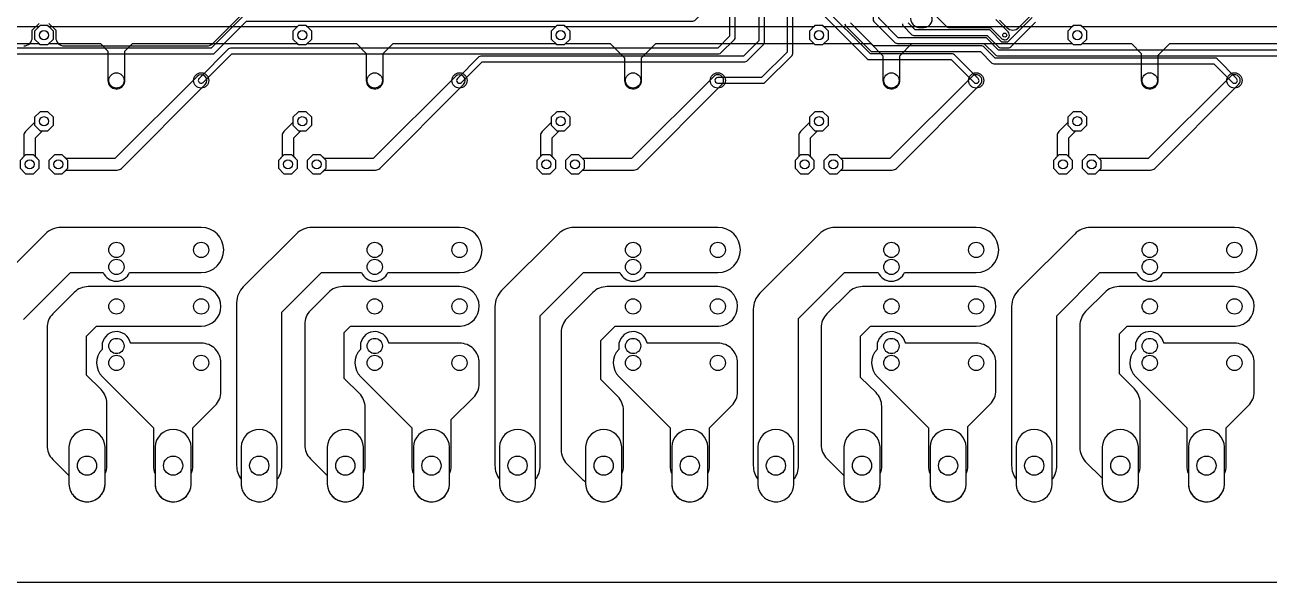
# Model space of a CAD drawing. Header units: millimetres. Extents: x -12 to 258, y 0 to 147.
# Drawn here: x 87.3 to 197.4, y 0 to 49.3 of the extents above; entities that cross this region are included whole.
import ezdxf

# ---------------------------------------------------------------- set-up
doc = ezdxf.new("R2010")
doc.units = ezdxf.units.MM

msp = doc.modelspace()

# ---------------------------------------------------------------- linework, layer by layer
at = {"layer": '16_copper'}
msp.add_lwpolyline([(202.84, 49.16), (180.86, 49.16), (180.77, 49.25), (180.07, 49.25), (179.98, 49.16), (158, 49.16), (157.91, 49.25), (157.21, 49.25), (157.12, 49.16), (135.14, 49.16), (135.05, 49.25), (134.35, 49.25), (134.26, 49.16), (112.28, 49.16), (112.19, 49.25), (111.49, 49.25), (111.4, 49.16), (89.42, 49.16), (89.33, 49.25), (88.63, 49.25), (88.54, 49.16), (66.91, 49.16)], dxfattribs=at)
for points in [[(74.15, 47.66), (88.54, 47.66), (88.63, 47.57), (89.33, 47.57), (89.42, 47.66), (93.97, 47.66), (94.64, 46.99), (94.64, 44.4, 0.937562), (96.13, 44.3), (96.14, 44.4), (96.14, 46.99), (96.81, 47.66), (111.4, 47.66), (111.49, 47.57), (112.19, 47.57), (112.28, 47.66), (116.63, 47.66), (117.5, 46.79), (117.5, 44.4, 0.937562), (118.99, 44.3), (119, 44.4), (119, 46.79), (119.87, 47.66), (134.26, 47.66), (134.35, 47.57), (135.05, 47.57), (135.14, 47.66), (139.09, 47.66), (140.36, 46.39), (140.36, 44.4, 0.937562), (141.85, 44.3), (141.86, 44.4), (141.86, 46.39), (143.13, 47.66), (157.12, 47.66), (157.21, 47.57), (157.91, 47.57), (158, 47.66), (162.15, 47.66, 0.009255), (162.17, 47.64), (163.22, 46.59), (163.22, 44.4, 0.937562), (164.71, 44.3), (164.72, 44.4), (164.72, 46.59), (165.79, 47.66), (179.98, 47.66), (180.07, 47.57), (180.77, 47.57), (180.86, 47.66), (185.21, 47.66), (186.08, 46.79), (186.08, 44.4, 0.937562), (187.57, 44.3), (187.58, 44.4), (187.58, 46.63), (188.61, 47.66), (202.84, 47.66)], [(87.17, 23.24), (91.33, 27.4), (94.22, 27.4, 0.659495), (96.56, 27.4), (102.89, 27.4, 1), (102.89, 31.4), (90.5, 31.4, 0.198912), (89.09, 30.81), (83.76, 25.48, 0.198912)]]:
    msp.add_lwpolyline(points, format="xyb", dxfattribs=at)
for points in [[(90.93, 36.47), (95.47, 36.47, 0.198912), (95.83, 36.62), (103.25, 44.04, 1), (102.53, 44.76), (95.26, 37.49), (90.93, 37.49), (90.6, 37.82), (89.9, 37.82), (89.41, 37.33), (89.41, 36.63), (89.9, 36.14), (90.6, 36.14)], [(113.79, 36.47), (118.33, 36.47, 0.198912), (118.69, 36.62), (126.11, 44.04, 1), (125.39, 44.76), (118.12, 37.49), (113.79, 37.49), (113.46, 37.82), (112.76, 37.82), (112.27, 37.33), (112.27, 36.63), (112.76, 36.14), (113.46, 36.14)], [(136.65, 36.47), (141.19, 36.47, 0.198912), (141.55, 36.62), (148.97, 44.04, 1), (148.25, 44.76), (140.98, 37.49), (136.65, 37.49), (136.32, 37.82), (135.62, 37.82), (135.13, 37.33), (135.13, 36.63), (135.62, 36.14), (136.32, 36.14)], [(159.51, 36.47), (164.05, 36.47, 0.198912), (164.41, 36.62), (171.83, 44.04, 1), (171.11, 44.76), (163.84, 37.49), (159.51, 37.49), (159.18, 37.82), (158.48, 37.82), (157.99, 37.33), (157.99, 36.63), (158.48, 36.14), (159.18, 36.14)], [(182.37, 36.47), (186.91, 36.47, 0.198912), (187.27, 36.62), (194.69, 44.04, 1), (193.97, 44.76), (186.7, 37.49), (182.37, 37.49), (182.04, 37.82), (181.34, 37.82), (180.85, 37.33), (180.85, 36.63), (181.34, 36.14), (182.04, 36.14)], [(88.55, 36.63), (88.55, 37.33), (88.22, 37.66), (88.22, 39.31), (88.86, 39.95), (89.33, 39.95), (89.82, 40.44), (89.82, 41.14), (89.33, 41.63), (88.63, 41.63), (88.14, 41.14), (88.14, 40.67), (87.35, 39.88, 0.198912), (87.2, 39.52), (87.2, 37.66), (86.87, 37.33), (86.87, 36.63), (87.36, 36.14), (88.06, 36.14)], [(111.41, 36.63), (111.41, 37.33), (111.08, 37.66), (111.08, 39.31), (111.72, 39.95), (112.19, 39.95), (112.68, 40.44), (112.68, 41.14), (112.19, 41.63), (111.49, 41.63), (111, 41.14), (111, 40.67), (110.21, 39.88, 0.198912), (110.06, 39.52), (110.06, 37.66), (109.73, 37.33), (109.73, 36.63), (110.22, 36.14), (110.92, 36.14)], [(134.27, 36.63), (134.27, 37.33), (133.94, 37.66), (133.94, 39.31), (134.58, 39.95), (135.05, 39.95), (135.54, 40.44), (135.54, 41.14), (135.05, 41.63), (134.35, 41.63), (133.86, 41.14), (133.86, 40.67), (133.07, 39.88, 0.198912), (132.92, 39.52), (132.92, 37.66), (132.59, 37.33), (132.59, 36.63), (133.08, 36.14), (133.78, 36.14)], [(157.13, 36.63), (157.13, 37.33), (156.8, 37.66), (156.8, 39.31), (157.44, 39.95), (157.91, 39.95), (158.4, 40.44), (158.4, 41.14), (157.91, 41.63), (157.21, 41.63), (156.72, 41.14), (156.72, 40.67), (155.93, 39.88, 0.198912), (155.78, 39.52), (155.78, 37.66), (155.45, 37.33), (155.45, 36.63), (155.94, 36.14), (156.64, 36.14)], [(179.99, 36.63), (179.99, 37.33), (179.66, 37.66), (179.66, 39.31), (180.3, 39.95), (180.77, 39.95), (181.26, 40.44), (181.26, 41.14), (180.77, 41.63), (180.07, 41.63), (179.58, 41.14), (179.58, 40.67), (178.79, 39.88, 0.198912), (178.64, 39.52), (178.64, 37.66), (178.31, 37.33), (178.31, 36.63), (178.8, 36.14), (179.5, 36.14)], [(108.19, 7.12, 0.376373), (109.63, 8.66), (109.63, 9.11, 0.162164), (110.03, 10.31), (110.03, 23.9), (113.53, 27.4), (117.08, 27.4, 0.659495), (119.42, 27.4), (125.75, 27.4, 1), (125.75, 31.4), (112.7, 31.4, 0.198912), (111.29, 30.81), (106.62, 26.14, 0.198912), (106.03, 24.73), (106.03, 10.31, 0.162144), (106.43, 9.11), (106.43, 8.66), (106.44, 8.55), (106.45, 8.45), (106.47, 8.35), (106.5, 8.25), (106.53, 8.15), (106.57, 8.05), (106.62, 7.96), (106.67, 7.86), (106.73, 7.78), (106.79, 7.69), (106.86, 7.62), (106.94, 7.54), (107.01, 7.47), (107.1, 7.41), (107.18, 7.35), (107.28, 7.3), (107.37, 7.25), (107.47, 7.21), (107.57, 7.18), (107.67, 7.15), (107.77, 7.13), (107.87, 7.12), (107.98, 7.11), (108.08, 7.11)], [(131.05, 7.12, 0.376373), (132.49, 8.66), (132.49, 9.11, 0.162164), (132.89, 10.31), (132.89, 23.56), (136.73, 27.4), (139.94, 27.4, 0.659495), (142.28, 27.4), (148.61, 27.4, 1), (148.61, 31.4), (135.9, 31.4, 0.198912), (134.49, 30.81), (129.48, 25.8, 0.198912), (128.89, 24.39), (128.89, 10.31, 0.162144), (129.29, 9.11), (129.29, 8.66), (129.3, 8.55), (129.31, 8.45), (129.33, 8.35), (129.36, 8.25), (129.39, 8.15), (129.43, 8.05), (129.48, 7.96), (129.53, 7.86), (129.59, 7.78), (129.65, 7.69), (129.72, 7.62), (129.8, 7.54), (129.87, 7.47), (129.96, 7.41), (130.04, 7.35), (130.14, 7.3), (130.23, 7.25), (130.33, 7.21), (130.43, 7.18), (130.53, 7.15), (130.63, 7.13), (130.73, 7.12), (130.84, 7.11), (130.94, 7.11)], [(153.91, 7.12, 0.376373), (155.35, 8.66), (155.35, 9.11, 0.162164), (155.75, 10.31), (155.75, 23.32), (159.83, 27.4), (162.8, 27.4, 0.659495), (165.14, 27.4), (171.47, 27.4, 1), (171.47, 31.4), (159, 31.4, 0.198912), (157.59, 30.81), (152.34, 25.56, 0.198912), (151.75, 24.15), (151.75, 10.31, 0.162144), (152.15, 9.11), (152.15, 8.66), (152.16, 8.55), (152.17, 8.45), (152.19, 8.35), (152.22, 8.25), (152.25, 8.15), (152.29, 8.05), (152.34, 7.96), (152.39, 7.86), (152.45, 7.78), (152.51, 7.69), (152.58, 7.62), (152.66, 7.54), (152.73, 7.47), (152.82, 7.41), (152.9, 7.35), (153, 7.3), (153.09, 7.25), (153.19, 7.21), (153.29, 7.18), (153.39, 7.15), (153.49, 7.13), (153.59, 7.12), (153.7, 7.11), (153.8, 7.11)], [(176.77, 7.12, 0.376373), (178.21, 8.66), (178.21, 9.11, 0.162164), (178.61, 10.31), (178.61, 23.58), (182.43, 27.4), (185.66, 27.4, 0.659495), (188, 27.4), (194.33, 27.4, 1), (194.33, 31.4), (181.6, 31.4, 0.198912), (180.19, 30.81), (175.2, 25.82, 0.198912), (174.61, 24.41), (174.61, 10.31, 0.162144), (175.01, 9.11), (175.01, 8.66), (175.02, 8.55), (175.03, 8.45), (175.05, 8.35), (175.08, 8.25), (175.11, 8.15), (175.15, 8.05), (175.2, 7.96), (175.25, 7.86), (175.31, 7.78), (175.37, 7.69), (175.44, 7.62), (175.52, 7.54), (175.59, 7.47), (175.68, 7.41), (175.76, 7.35), (175.86, 7.3), (175.95, 7.25), (176.05, 7.21), (176.15, 7.18), (176.25, 7.15), (176.35, 7.13), (176.45, 7.12), (176.56, 7.11), (176.66, 7.11)], [(94.54, 15.84, 0.194457), (94.03, 17.05), (92.75, 18.32), (92.75, 21.78), (93.62, 22.65), (102.89, 22.65, 1), (102.89, 26.15), (92.9, 26.15, 0.198912), (91.66, 25.64), (89.76, 23.74, 0.198912), (89.25, 22.5), (89.25, 12.1, 0.198912), (89.76, 10.86), (91.19, 9.44), (91.19, 8.66, 0.967799), (94.39, 8.66), (94.39, 9.6, 0.104399), (94.54, 10.31), (94.54, 15.81)], [(125.85, 22.65, 0.970556), (125.75, 26.15), (115.4, 26.15, 0.198912), (114.16, 25.64), (112.56, 24.04, 0.198912), (112.05, 22.8), (112.05, 12.16, 0.198912), (112.56, 10.92), (114.05, 9.44), (114.05, 8.66, 0.967799), (117.25, 8.66), (117.25, 9.6, 0.104399), (117.4, 10.31), (117.4, 15.45, 0.198912), (116.89, 16.69), (115.55, 18.02), (115.55, 22.08), (116.12, 22.65), (125.75, 22.65)], [(148.71, 22.65, 0.970556), (148.61, 26.15), (138.8, 26.15, 0.198912), (137.56, 25.64), (135.26, 23.34, 0.198912), (134.75, 22.1), (134.75, 11.7, 0.198912), (135.26, 10.46), (136.65, 9.07, 0.047742), (136.91, 8.86), (136.91, 8.66, 0.967799), (140.11, 8.66), (140.11, 9.6, 0.104421), (140.26, 10.31), (140.26, 15.19, 0.198912), (139.75, 16.43), (138.25, 17.92), (138.25, 21.38), (139.52, 22.65), (148.61, 22.65)], [(163.12, 15.56, 0.194457), (162.61, 16.77), (161.25, 18.12), (161.25, 21.78), (162.12, 22.65), (171.47, 22.65, 1), (171.47, 26.15), (161.4, 26.15, 0.198912), (160.16, 25.64), (158.26, 23.74, 0.198912), (157.75, 22.5), (157.75, 12.18, 0.198912), (158.26, 10.94), (159.77, 9.44), (159.77, 8.66, 0.967799), (162.97, 8.66), (162.97, 9.6, 0.104399), (163.12, 10.31), (163.12, 15.53)], [(194.43, 22.65, 0.970556), (194.33, 26.15), (184.1, 26.15, 0.198912), (182.86, 25.64), (181.16, 23.94, 0.198912), (180.65, 22.7), (180.65, 11.9, 0.198912), (181.16, 10.66), (182.63, 9.2), (182.63, 8.66, 0.967799), (185.83, 8.66), (185.83, 9.6, 0.104421), (185.98, 10.31), (185.98, 15.87, 0.198912), (185.47, 17.11), (184.15, 18.42), (184.15, 21.98), (184.82, 22.65), (194.33, 22.65)], [(96.63, 21.17, 0.89994), (94.12, 20.9), (94.12, 20.6, 0.406316), (94.15, 18.16), (98.66, 13.66), (98.66, 10.31, 0.104621), (98.81, 9.6), (98.81, 8.66, 0.967799), (102.01, 8.66), (102.01, 9.6, 0.104399), (102.16, 10.31), (102.16, 13.66), (104.13, 15.62, 0.198912), (104.64, 16.86), (104.64, 19.4, 0.414214), (102.89, 21.15), (96.63, 21.15)], [(119.49, 21.17, 0.89994), (116.98, 20.9), (116.98, 20.6, 0.406316), (117.01, 18.16), (121.52, 13.66), (121.52, 10.31, 0.104621), (121.67, 9.6), (121.67, 8.66, 0.967799), (124.87, 8.66), (124.87, 9.6, 0.104399), (125.02, 10.31), (125.02, 14.38), (126.99, 16.34, 0.198912), (127.5, 17.58), (127.5, 19.4, 0.414214), (125.75, 21.15), (119.49, 21.15)], [(142.35, 21.17, 0.89994), (139.84, 20.9), (139.84, 20.6, 0.406316), (139.87, 18.16), (144.38, 13.66), (144.38, 10.31, 0.104621), (144.53, 9.6), (144.53, 8.66, 0.967799), (147.73, 8.66), (147.73, 9.6, 0.104399), (147.88, 10.31), (147.88, 13.66), (149.85, 15.62, 0.198912), (150.36, 16.86), (150.36, 19.4, 0.414214), (148.61, 21.15), (142.35, 21.15)], [(165.21, 21.17, 0.89994), (162.7, 20.9), (162.7, 20.6, 0.406316), (162.73, 18.16), (167.24, 13.66), (167.24, 10.31, 0.104621), (167.39, 9.6), (167.39, 8.66, 0.967799), (170.59, 8.66), (170.59, 9.6, 0.104399), (170.74, 10.31), (170.74, 13.78), (172.71, 15.74, 0.198912), (173.22, 16.98), (173.22, 19.4, 0.414214), (171.47, 21.15), (165.21, 21.15)], [(188.07, 21.17, 0.89994), (185.56, 20.9), (185.56, 20.6, 0.406316), (185.59, 18.16), (190.1, 13.66), (190.1, 10.31, 0.104621), (190.25, 9.6), (190.25, 8.66, 0.967799), (193.45, 8.66), (193.45, 9.6, 0.104399), (193.6, 10.31), (193.6, 13.66), (195.57, 15.62, 0.198912), (196.08, 16.86), (196.08, 19.4, 0.414214), (194.33, 21.15), (188.07, 21.15)]]:
    msp.add_lwpolyline(points, format="xyb", close=True, dxfattribs=at)
at = {"layer": '1_copper'}
for points in [[(82.74, 46.75), (103.9, 46.75, 0.198912), (104.08, 46.82), (106.91, 49.65), (146.4, 49.65, 0.198912), (146.58, 49.72), (147.58, 50.72, 0.198912), (147.65, 50.9), (147.65, 59.84, 0.198912), (147.58, 60.02), (146.79, 60.81), (146.79, 61.8, 0.952079), (145.47, 61.8), (145.47, 60.42, 0.774213), (146.72, 60.16), (147.15, 59.73), (147.15, 51.01), (146.29, 50.15), (106.8, 50.15), (106.78, 50.15, 0.179039), (106.62, 50.08), (103.79, 47.25), (82.63, 47.25, 0.198912)], [(214.75, 47.09), (173.45, 47.09), (172.44, 48.1, 0.198912), (172.26, 48.18), (164.58, 48.18), (162.85, 49.91), (162.85, 59.88, 0.198912), (162.78, 60.06), (162.03, 60.81), (162.03, 61.8, 0.952079), (160.71, 61.8), (160.71, 60.42, 0.774213), (161.96, 60.16), (162.35, 59.77), (162.35, 49.8, 0.198912), (162.42, 49.62), (164.3, 47.74, 0.198912), (164.48, 47.67), (172.16, 47.67), (173.17, 46.66, 0.198912), (173.35, 46.58), (214.65, 46.58)], [(157.42, 50.72), (161.82, 46.32, 0.198912), (162, 46.25), (169.26, 46.25), (171.29, 44.22), (171.32, 44.19), (171.35, 44.17), (171.39, 44.16), (171.43, 44.15), (171.47, 44.15), (171.51, 44.15, 0.613165), (171.65, 44.58), (169.55, 46.68, 0.198912), (169.37, 46.75), (162.11, 46.75), (157.85, 51.01)], [(89.41, 49.45), (90.02, 48.84), (90.02, 48.21, 0.414214), (90.77, 47.46), (103.4, 47.46, 0.198912), (103.93, 47.68), (106.54, 50.29)], [(176.43, 49.98), (174.25, 47.8), (173.75, 47.8), (172.73, 48.81, 0.198912), (172.56, 48.89), (166.07, 48.89), (165.45, 49.51)], [(165.66, 49.9, 0.289699), (166.08, 49.2), (166.1, 49.19, 0.12858), (166.47, 49.09), (166.84, 49.09), (166.85, 49.09, 0.616276), (167.43, 50.3)], [(167.61, 50.41), (168.82, 49.21, 0.198912), (169.1, 49.09), (172.74, 49.09), (173.71, 48.12), (173.75, 48.09), (173.79, 48.06), (173.84, 48.04), (173.88, 48.02), (173.93, 48.01), (173.98, 48), (174.03, 48, 0.638632), (174.29, 48.7), (173.2, 49.78, 0.198912)], [(173.54, 49.74), (174.19, 49.08, 0.414214), (175.25, 49.08), (176.18, 50.02, 0.66818)], [(87.19, 47.46, 0.414214), (87.94, 48.21), (87.94, 48.84), (88.55, 49.45)], [(159.85, 49.41, 0.198912), (159.92, 49.23), (162.11, 47.03, 0.198912), (162.29, 46.96), (171.86, 46.96), (172.87, 45.94, 0.198912), (173.05, 45.87), (192.5, 45.87), (194.15, 44.22), (194.18, 44.19), (194.21, 44.17), (194.25, 44.16), (194.29, 44.15), (194.33, 44.15), (194.37, 44.15, 0.613165), (194.51, 44.58), (192.79, 46.3, 0.198912), (192.61, 46.38), (173.16, 46.38), (172.15, 47.39, 0.198912), (171.97, 47.47), (162.4, 47.47), (160.35, 49.51)], [(164.95, 49.4, 0.198912), (165.02, 49.22), (165.79, 48.45, 0.198912), (165.97, 48.38), (172.45, 48.38), (173.46, 47.37, 0.198912), (173.64, 47.29), (174.36, 47.29, 0.198912), (174.54, 47.37), (176.72, 49.55)]]:
    msp.add_lwpolyline(points, format="xyb", dxfattribs=at)
for points in [[(105.48, 47.26, 0.179039), (105.32, 47.19), (102.71, 44.58, 1), (103.07, 44.22), (105.61, 46.76), (148.71, 46.76, 0.198912), (148.89, 46.83), (150.08, 48.02, 0.198912), (150.15, 48.2), (150.15, 59.88, 0.198912), (150.08, 60.06), (149.33, 60.81), (149.33, 61.8, 0.952079), (148.01, 61.8), (148.01, 60.42, 0.774213), (149.26, 60.16), (149.65, 59.77), (149.65, 48.31), (148.61, 47.27), (105.5, 47.27)], [(127.63, 46.55, 0.179039), (127.47, 46.48), (125.57, 44.58, 1), (125.93, 44.22), (127.76, 46.05), (151, 46.05, 0.198912), (151.18, 46.12), (152.68, 47.62, 0.198912), (152.75, 47.8), (152.75, 59.82, 0.198912), (152.68, 60), (151.87, 60.81), (151.87, 61.8, 0.952079), (150.55, 61.8), (150.55, 60.42, 0.774213), (151.8, 60.16), (152.25, 59.71), (152.25, 47.91), (150.89, 46.55), (127.65, 46.55)], [(152.62, 44.15, 0.179039), (152.78, 44.22), (155.18, 46.62, 0.198912), (155.25, 46.8), (155.25, 59.86, 0.198912), (155.18, 60.04), (154.41, 60.81), (154.41, 61.8, 0.952079), (153.09, 61.8), (153.09, 60.42, 0.774213), (154.34, 60.16), (154.75, 59.75), (154.75, 46.91), (152.49, 44.65), (148.61, 44.65, 0.922843), (148.57, 44.15), (148.61, 44.15), (152.6, 44.15)], [(92.95, 7.12, 0.376373), (94.39, 8.66), (94.39, 11.96, 0.967799), (91.19, 11.96), (91.19, 8.66), (91.2, 8.55), (91.21, 8.45), (91.23, 8.35), (91.26, 8.25), (91.29, 8.15), (91.33, 8.05), (91.38, 7.96), (91.43, 7.86), (91.49, 7.78), (91.55, 7.69), (91.62, 7.62), (91.7, 7.54), (91.77, 7.47), (91.86, 7.41), (91.94, 7.35), (92.04, 7.3), (92.13, 7.25), (92.23, 7.21), (92.33, 7.18), (92.43, 7.15), (92.53, 7.13), (92.63, 7.12), (92.74, 7.11), (92.84, 7.11)], [(100.57, 7.12, 0.376373), (102.01, 8.66), (102.01, 11.96, 0.967799), (98.81, 11.96), (98.81, 8.66), (98.82, 8.55), (98.83, 8.45), (98.85, 8.35), (98.88, 8.25), (98.91, 8.15), (98.95, 8.05), (99, 7.96), (99.05, 7.86), (99.11, 7.78), (99.17, 7.69), (99.24, 7.62), (99.32, 7.54), (99.39, 7.47), (99.48, 7.41), (99.56, 7.35), (99.66, 7.3), (99.75, 7.25), (99.85, 7.21), (99.95, 7.18), (100.05, 7.15), (100.15, 7.13), (100.25, 7.12), (100.36, 7.11), (100.46, 7.11)], [(108.19, 7.12, 0.376373), (109.63, 8.66), (109.63, 11.96, 0.967799), (106.43, 11.96), (106.43, 8.66), (106.44, 8.55), (106.45, 8.45), (106.47, 8.35), (106.5, 8.25), (106.53, 8.15), (106.57, 8.05), (106.62, 7.96), (106.67, 7.86), (106.73, 7.78), (106.79, 7.69), (106.86, 7.62), (106.94, 7.54), (107.01, 7.47), (107.1, 7.41), (107.18, 7.35), (107.28, 7.3), (107.37, 7.25), (107.47, 7.21), (107.57, 7.18), (107.67, 7.15), (107.77, 7.13), (107.87, 7.12), (107.98, 7.11), (108.08, 7.11)], [(115.81, 7.12, 0.376373), (117.25, 8.66), (117.25, 11.96, 0.967799), (114.05, 11.96), (114.05, 8.66), (114.06, 8.55), (114.07, 8.45), (114.09, 8.35), (114.12, 8.25), (114.15, 8.15), (114.19, 8.05), (114.24, 7.96), (114.29, 7.86), (114.35, 7.78), (114.41, 7.69), (114.48, 7.62), (114.56, 7.54), (114.63, 7.47), (114.72, 7.41), (114.8, 7.35), (114.9, 7.3), (114.99, 7.25), (115.09, 7.21), (115.19, 7.18), (115.29, 7.15), (115.39, 7.13), (115.49, 7.12), (115.6, 7.11), (115.7, 7.11)], [(123.43, 7.12, 0.376373), (124.87, 8.66), (124.87, 11.96, 0.967799), (121.67, 11.96), (121.67, 8.66), (121.68, 8.55), (121.69, 8.45), (121.71, 8.35), (121.74, 8.25), (121.77, 8.15), (121.81, 8.05), (121.86, 7.96), (121.91, 7.86), (121.97, 7.78), (122.03, 7.69), (122.1, 7.62), (122.18, 7.54), (122.25, 7.47), (122.34, 7.41), (122.42, 7.35), (122.52, 7.3), (122.61, 7.25), (122.71, 7.21), (122.81, 7.18), (122.91, 7.15), (123.01, 7.13), (123.11, 7.12), (123.22, 7.11), (123.32, 7.11)], [(131.05, 7.12, 0.376373), (132.49, 8.66), (132.49, 11.96, 0.967799), (129.29, 11.96), (129.29, 8.66), (129.3, 8.55), (129.31, 8.45), (129.33, 8.35), (129.36, 8.25), (129.39, 8.15), (129.43, 8.05), (129.48, 7.96), (129.53, 7.86), (129.59, 7.78), (129.65, 7.69), (129.72, 7.62), (129.8, 7.54), (129.87, 7.47), (129.96, 7.41), (130.04, 7.35), (130.14, 7.3), (130.23, 7.25), (130.33, 7.21), (130.43, 7.18), (130.53, 7.15), (130.63, 7.13), (130.73, 7.12), (130.84, 7.11), (130.94, 7.11)], [(138.67, 7.12, 0.376373), (140.11, 8.66), (140.11, 11.96, 0.967799), (136.91, 11.96), (136.91, 8.66), (136.92, 8.55), (136.93, 8.45), (136.95, 8.35), (136.98, 8.25), (137.01, 8.15), (137.05, 8.05), (137.1, 7.96), (137.15, 7.86), (137.21, 7.78), (137.27, 7.69), (137.34, 7.62), (137.42, 7.54), (137.49, 7.47), (137.58, 7.41), (137.66, 7.35), (137.76, 7.3), (137.85, 7.25), (137.95, 7.21), (138.05, 7.18), (138.15, 7.15), (138.25, 7.13), (138.35, 7.12), (138.46, 7.11), (138.56, 7.11)], [(146.29, 7.12, 0.376373), (147.73, 8.66), (147.73, 11.96, 0.967799), (144.53, 11.96), (144.53, 8.66), (144.54, 8.55), (144.55, 8.45), (144.57, 8.35), (144.6, 8.25), (144.63, 8.15), (144.67, 8.05), (144.72, 7.96), (144.77, 7.86), (144.83, 7.78), (144.89, 7.69), (144.96, 7.62), (145.04, 7.54), (145.11, 7.47), (145.2, 7.41), (145.28, 7.35), (145.38, 7.3), (145.47, 7.25), (145.57, 7.21), (145.67, 7.18), (145.77, 7.15), (145.87, 7.13), (145.97, 7.12), (146.08, 7.11), (146.18, 7.11)], [(153.91, 7.12, 0.376373), (155.35, 8.66), (155.35, 11.96, 0.967799), (152.15, 11.96), (152.15, 8.66), (152.16, 8.55), (152.17, 8.45), (152.19, 8.35), (152.22, 8.25), (152.25, 8.15), (152.29, 8.05), (152.34, 7.96), (152.39, 7.86), (152.45, 7.78), (152.51, 7.69), (152.58, 7.62), (152.66, 7.54), (152.73, 7.47), (152.82, 7.41), (152.9, 7.35), (153, 7.3), (153.09, 7.25), (153.19, 7.21), (153.29, 7.18), (153.39, 7.15), (153.49, 7.13), (153.59, 7.12), (153.7, 7.11), (153.8, 7.11)], [(161.53, 7.12, 0.376373), (162.97, 8.66), (162.97, 11.96, 0.967799), (159.77, 11.96), (159.77, 8.66), (159.78, 8.55), (159.79, 8.45), (159.81, 8.35), (159.84, 8.25), (159.87, 8.15), (159.91, 8.05), (159.96, 7.96), (160.01, 7.86), (160.07, 7.78), (160.13, 7.69), (160.2, 7.62), (160.28, 7.54), (160.35, 7.47), (160.44, 7.41), (160.52, 7.35), (160.62, 7.3), (160.71, 7.25), (160.81, 7.21), (160.91, 7.18), (161.01, 7.15), (161.11, 7.13), (161.21, 7.12), (161.32, 7.11), (161.42, 7.11)], [(169.15, 7.12, 0.376373), (170.59, 8.66), (170.59, 11.96, 0.967799), (167.39, 11.96), (167.39, 8.66), (167.4, 8.55), (167.41, 8.45), (167.43, 8.35), (167.46, 8.25), (167.49, 8.15), (167.53, 8.05), (167.58, 7.96), (167.63, 7.86), (167.69, 7.78), (167.75, 7.69), (167.82, 7.62), (167.9, 7.54), (167.97, 7.47), (168.06, 7.41), (168.14, 7.35), (168.24, 7.3), (168.33, 7.25), (168.43, 7.21), (168.53, 7.18), (168.63, 7.15), (168.73, 7.13), (168.83, 7.12), (168.94, 7.11), (169.04, 7.11)], [(176.77, 7.12, 0.376373), (178.21, 8.66), (178.21, 11.96, 0.967799), (175.01, 11.96), (175.01, 8.66), (175.02, 8.55), (175.03, 8.45), (175.05, 8.35), (175.08, 8.25), (175.11, 8.15), (175.15, 8.05), (175.2, 7.96), (175.25, 7.86), (175.31, 7.78), (175.37, 7.69), (175.44, 7.62), (175.52, 7.54), (175.59, 7.47), (175.68, 7.41), (175.76, 7.35), (175.86, 7.3), (175.95, 7.25), (176.05, 7.21), (176.15, 7.18), (176.25, 7.15), (176.35, 7.13), (176.45, 7.12), (176.56, 7.11), (176.66, 7.11)], [(184.39, 7.12, 0.376373), (185.83, 8.66), (185.83, 11.96, 0.967799), (182.63, 11.96), (182.63, 8.66), (182.64, 8.55), (182.65, 8.45), (182.67, 8.35), (182.7, 8.25), (182.73, 8.15), (182.77, 8.05), (182.82, 7.96), (182.87, 7.86), (182.93, 7.78), (182.99, 7.69), (183.06, 7.62), (183.14, 7.54), (183.21, 7.47), (183.3, 7.41), (183.38, 7.35), (183.48, 7.3), (183.57, 7.25), (183.67, 7.21), (183.77, 7.18), (183.87, 7.15), (183.97, 7.13), (184.07, 7.12), (184.18, 7.11), (184.28, 7.11)], [(192.01, 7.12, 0.376373), (193.45, 8.66), (193.45, 11.96, 0.967799), (190.25, 11.96), (190.25, 8.66), (190.26, 8.55), (190.27, 8.45), (190.29, 8.35), (190.32, 8.25), (190.35, 8.15), (190.39, 8.05), (190.44, 7.96), (190.49, 7.86), (190.55, 7.78), (190.61, 7.69), (190.68, 7.62), (190.76, 7.54), (190.83, 7.47), (190.92, 7.41), (191, 7.35), (191.1, 7.3), (191.19, 7.25), (191.29, 7.21), (191.39, 7.18), (191.49, 7.15), (191.59, 7.13), (191.69, 7.12), (191.8, 7.11), (191.9, 7.11)]]:
    msp.add_lwpolyline(points, format="xyb", close=True, dxfattribs=at)
for points in [[(89.82, 48.06), (89.82, 48.76), (89.33, 49.25), (88.63, 49.25), (88.14, 48.76), (88.14, 48.06), (88.63, 47.57), (89.33, 47.57)], [(112.68, 48.06), (112.68, 48.76), (112.19, 49.25), (111.49, 49.25), (111, 48.76), (111, 48.06), (111.49, 47.57), (112.19, 47.57)], [(135.54, 48.06), (135.54, 48.76), (135.05, 49.25), (134.35, 49.25), (133.86, 48.76), (133.86, 48.06), (134.35, 47.57), (135.05, 47.57)], [(158.4, 48.06), (158.4, 48.76), (157.91, 49.25), (157.21, 49.25), (156.72, 48.76), (156.72, 48.06), (157.21, 47.57), (157.91, 47.57)], [(181.26, 48.06), (181.26, 48.76), (180.77, 49.25), (180.07, 49.25), (179.58, 48.76), (179.58, 48.06), (180.07, 47.57), (180.77, 47.57)], [(89.82, 40.44), (89.82, 41.14), (89.33, 41.63), (88.63, 41.63), (88.14, 41.14), (88.14, 40.44), (88.63, 39.95), (89.33, 39.95)], [(112.68, 40.44), (112.68, 41.14), (112.19, 41.63), (111.49, 41.63), (111, 41.14), (111, 40.44), (111.49, 39.95), (112.19, 39.95)], [(135.54, 40.44), (135.54, 41.14), (135.05, 41.63), (134.35, 41.63), (133.86, 41.14), (133.86, 40.44), (134.35, 39.95), (135.05, 39.95)], [(158.4, 40.44), (158.4, 41.14), (157.91, 41.63), (157.21, 41.63), (156.72, 41.14), (156.72, 40.44), (157.21, 39.95), (157.91, 39.95)], [(181.26, 40.44), (181.26, 41.14), (180.77, 41.63), (180.07, 41.63), (179.58, 41.14), (179.58, 40.44), (180.07, 39.95), (180.77, 39.95)], [(88.55, 36.63), (88.55, 37.33), (88.06, 37.82), (87.36, 37.82), (86.87, 37.33), (86.87, 36.63), (87.36, 36.14), (88.06, 36.14)], [(91.09, 36.63), (91.09, 37.33), (90.6, 37.82), (89.9, 37.82), (89.41, 37.33), (89.41, 36.63), (89.9, 36.14), (90.6, 36.14)], [(111.41, 36.63), (111.41, 37.33), (110.92, 37.82), (110.22, 37.82), (109.73, 37.33), (109.73, 36.63), (110.22, 36.14), (110.92, 36.14)], [(113.95, 36.63), (113.95, 37.33), (113.46, 37.82), (112.76, 37.82), (112.27, 37.33), (112.27, 36.63), (112.76, 36.14), (113.46, 36.14)], [(134.27, 36.63), (134.27, 37.33), (133.78, 37.82), (133.08, 37.82), (132.59, 37.33), (132.59, 36.63), (133.08, 36.14), (133.78, 36.14)], [(136.81, 36.63), (136.81, 37.33), (136.32, 37.82), (135.62, 37.82), (135.13, 37.33), (135.13, 36.63), (135.62, 36.14), (136.32, 36.14)], [(157.13, 36.63), (157.13, 37.33), (156.64, 37.82), (155.94, 37.82), (155.45, 37.33), (155.45, 36.63), (155.94, 36.14), (156.64, 36.14)], [(159.67, 36.63), (159.67, 37.33), (159.18, 37.82), (158.48, 37.82), (157.99, 37.33), (157.99, 36.63), (158.48, 36.14), (159.18, 36.14)], [(179.99, 36.63), (179.99, 37.33), (179.5, 37.82), (178.8, 37.82), (178.31, 37.33), (178.31, 36.63), (178.8, 36.14), (179.5, 36.14)], [(182.53, 36.63), (182.53, 37.33), (182.04, 37.82), (181.34, 37.82), (180.85, 37.33), (180.85, 36.63), (181.34, 36.14), (182.04, 36.14)]]:
    msp.add_lwpolyline(points, close=True, dxfattribs=at)
at = {"layer": 'drills_PTH'}
for centre, radius in [((88.98, 48.41), 0.406), ((111.84, 48.41), 0.406), ((134.7, 48.41), 0.406), ((157.56, 48.41), 0.406), ((180.42, 48.41), 0.406), ((95.39, 44.4), 0.675), ((102.89, 44.4), 0.675), ((118.25, 44.4), 0.675), ((125.75, 44.4), 0.675), ((141.11, 44.4), 0.675), ((148.61, 44.4), 0.675), ((163.97, 44.4), 0.675), ((171.47, 44.4), 0.675), ((186.83, 44.4), 0.675), ((194.33, 44.4), 0.675), ((88.98, 40.79), 0.406), ((111.84, 40.79), 0.406), ((134.7, 40.79), 0.406), ((157.56, 40.79), 0.406), ((180.42, 40.79), 0.406), ((87.71, 36.98), 0.406), ((90.25, 36.98), 0.406), ((110.57, 36.98), 0.406), ((113.11, 36.98), 0.406), ((133.43, 36.98), 0.406), ((135.97, 36.98), 0.406), ((156.29, 36.98), 0.406), ((158.83, 36.98), 0.406), ((179.15, 36.98), 0.406), ((181.69, 36.98), 0.406), ((95.39, 29.4), 0.675), ((102.89, 29.4), 0.675), ((118.25, 29.4), 0.675), ((125.75, 29.4), 0.675), ((141.11, 29.4), 0.675), ((148.61, 29.4), 0.675), ((163.97, 29.4), 0.675), ((171.47, 29.4), 0.675), ((186.83, 29.4), 0.675), ((194.33, 29.4), 0.675), ((95.39, 27.9), 0.675), ((118.25, 27.9), 0.675), ((141.11, 27.9), 0.675), ((163.97, 27.9), 0.675), ((186.83, 27.9), 0.675), ((95.39, 24.4), 0.675), ((102.89, 24.4), 0.675), ((118.25, 24.4), 0.675), ((125.75, 24.4), 0.675), ((141.11, 24.4), 0.675), ((148.61, 24.4), 0.675), ((163.97, 24.4), 0.675), ((171.47, 24.4), 0.675), ((186.83, 24.4), 0.675), ((194.33, 24.4), 0.675), ((95.39, 20.9), 0.675), ((118.25, 20.9), 0.675), ((141.11, 20.9), 0.675), ((163.97, 20.9), 0.675), ((186.83, 20.9), 0.675), ((95.39, 19.4), 0.675), ((102.89, 19.4), 0.675), ((118.25, 19.4), 0.675), ((125.75, 19.4), 0.675), ((141.11, 19.4), 0.675), ((148.61, 19.4), 0.675), ((163.97, 19.4), 0.675), ((171.47, 19.4), 0.675), ((186.83, 19.4), 0.675), ((194.33, 19.4), 0.675), ((92.79, 10.31), 0.85), ((100.41, 10.31), 0.85), ((108.03, 10.31), 0.85), ((115.65, 10.31), 0.85), ((123.27, 10.31), 0.85), ((130.89, 10.31), 0.85), ((138.51, 10.31), 0.85), ((146.13, 10.31), 0.85), ((153.75, 10.31), 0.85), ((161.37, 10.31), 0.85), ((168.99, 10.31), 0.85), ((176.61, 10.31), 0.85), ((184.23, 10.31), 0.85), ((191.85, 10.31), 0.85)]:
    msp.add_circle(centre, radius, dxfattribs=at)
at = {"layer": 'drills_via_1_16'}
msp.add_circle((174, 48.41), 0.175, dxfattribs=at)
at = {"layer": 'outline'}
msp.add_lwpolyline([(3, 0), (243, 0)], dxfattribs=at)

doc.saveas('drawing.dxf')
